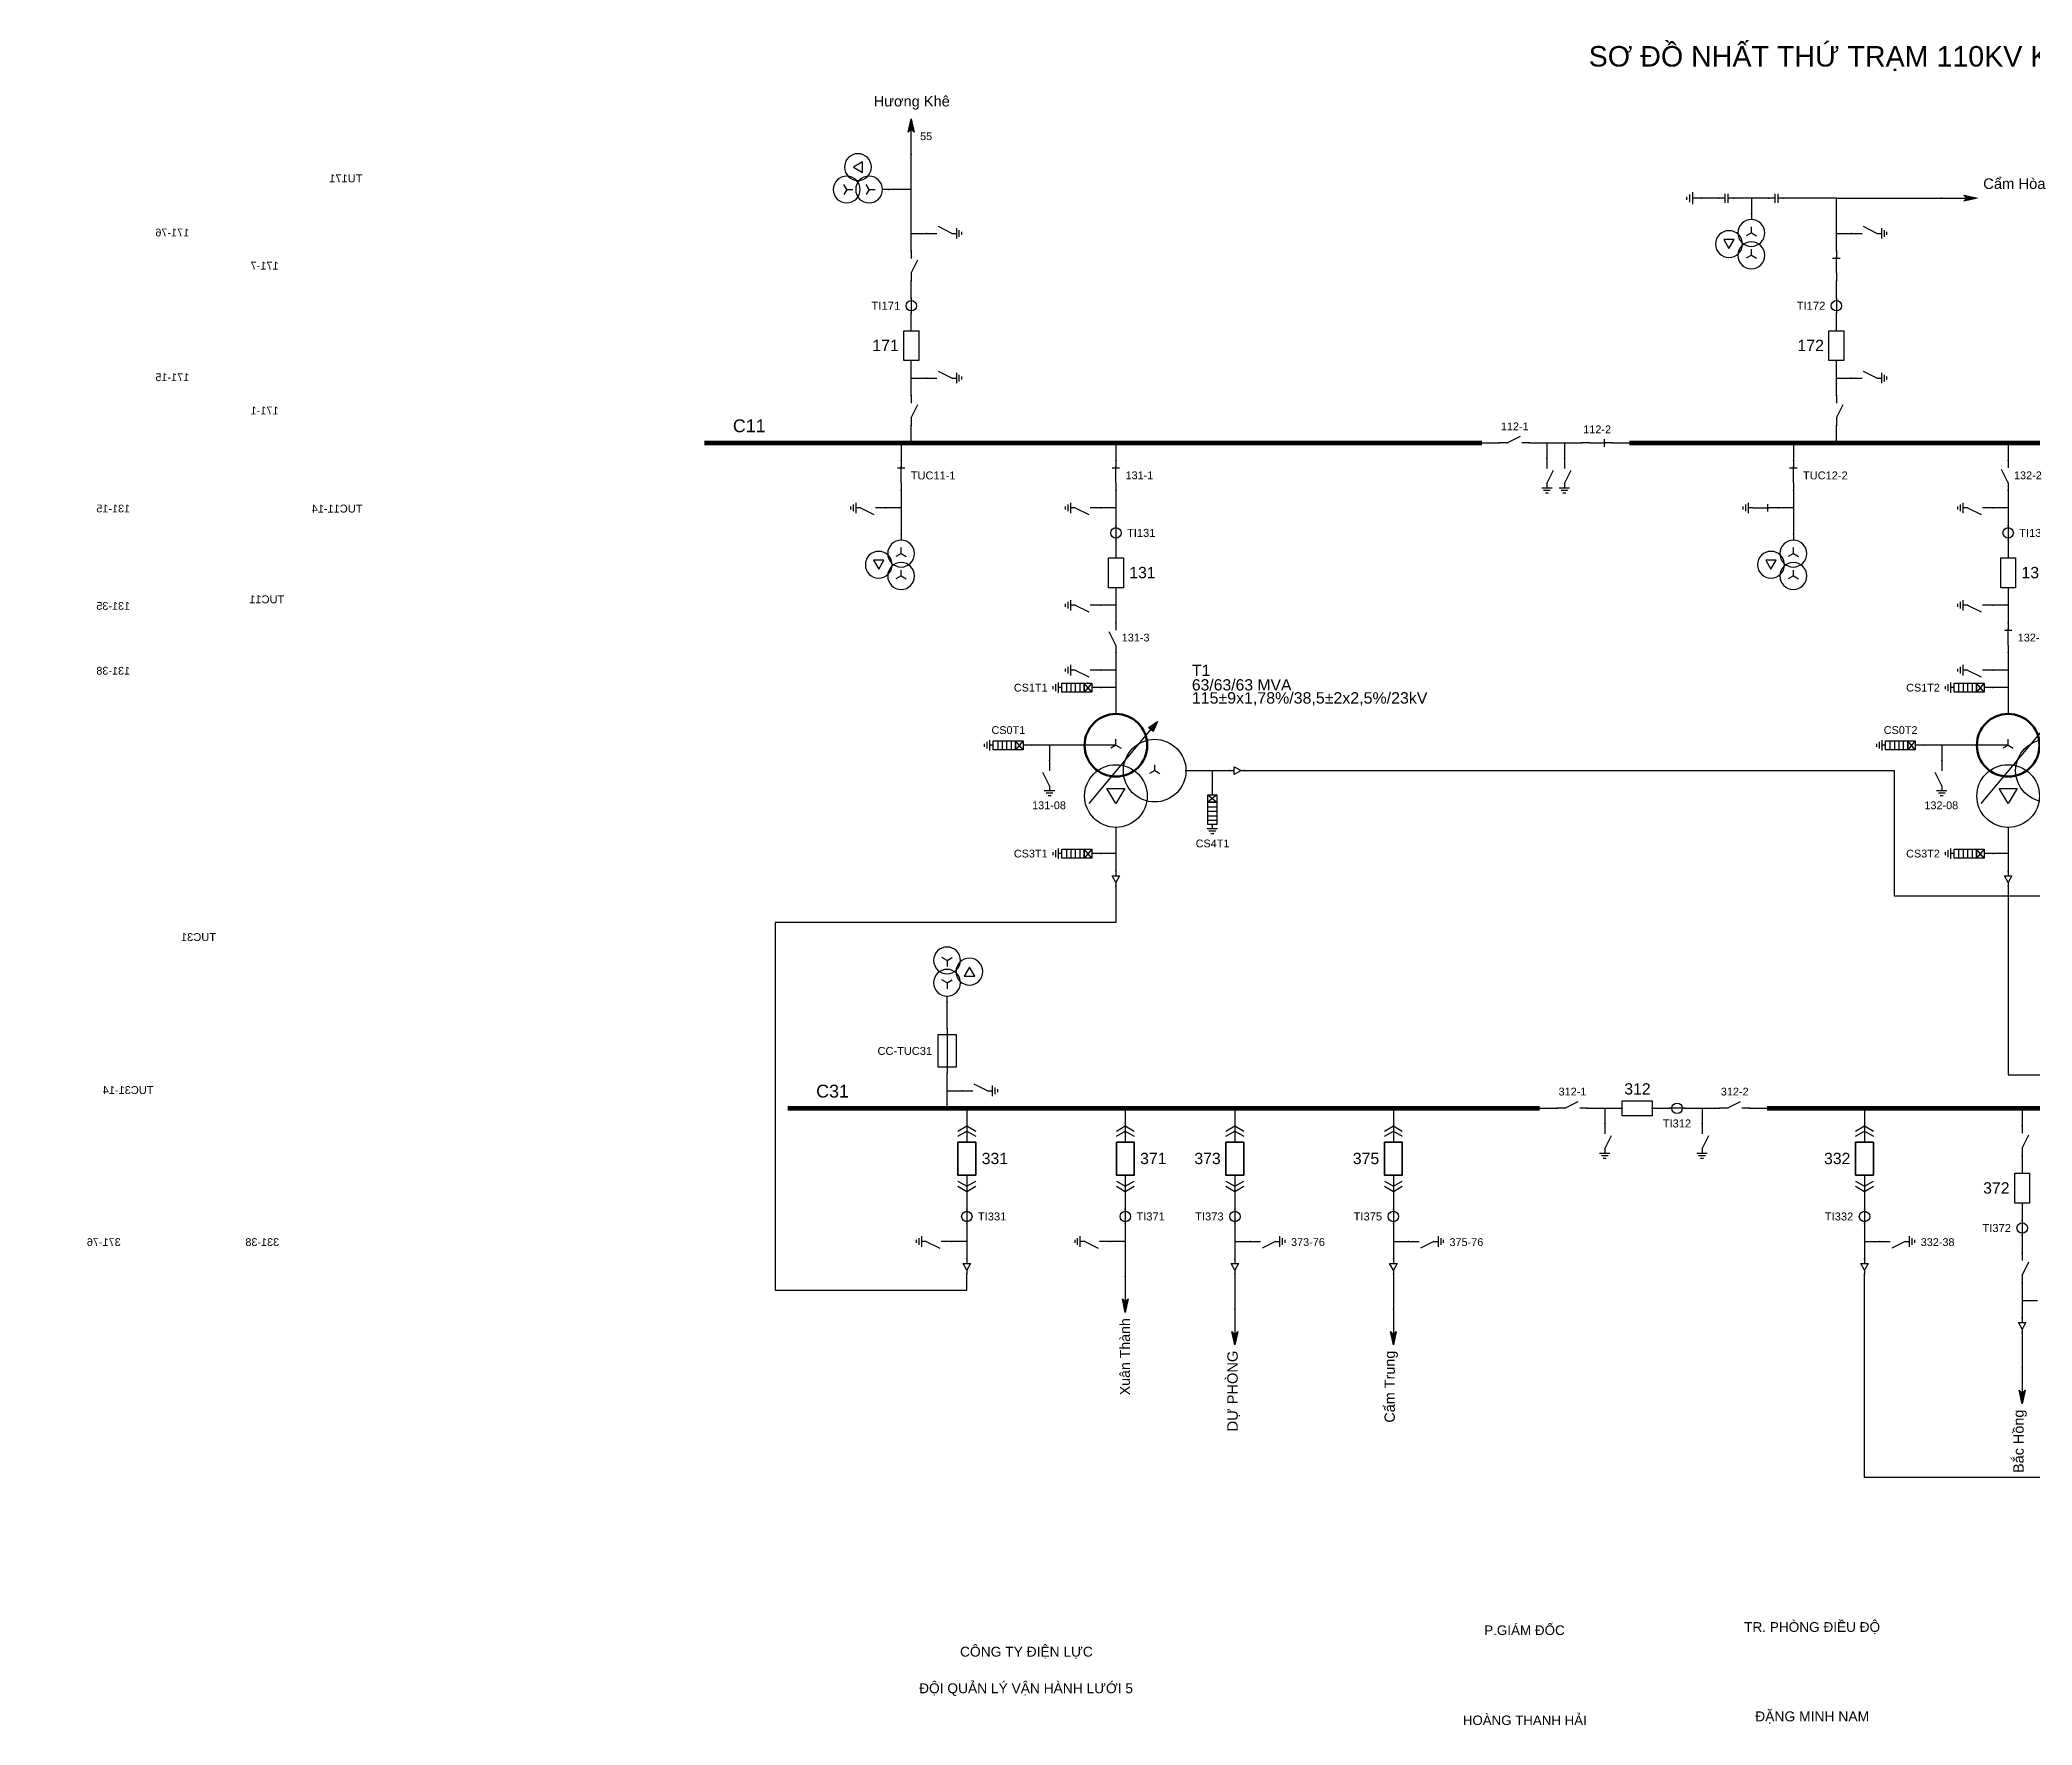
# Model space of a CAD drawing. Header units: millimetres. Extents: x -385 to 411, y 8 to 290.
# Drawn here: x -90.2 to 243.6, y 7.5 to 289.9 of the extents above; entities that cross this region are included whole.
import ezdxf

# ---------------------------------------------------------------- set-up
doc = ezdxf.new("R2010")
doc.units = ezdxf.units.MM
for name, color, linetype, lineweight in [('BUSBAR_110KV', 1, 'Continuous', 50), ('BUSBAR_35KV', 30, 'Continuous', 50), ('GROUND', 3, 'Continuous', 25), ('HV_110KV', 1, 'Continuous', 25), ('MV_22KV', 5, 'Continuous', 25), ('MV_35KV', 30, 'Continuous', 25)]:
    doc.layers.add(name, color=color, linetype=linetype, lineweight=lineweight)
doc.layers.add('SYM_PORTS', color=8, linetype='Continuous', plot=False)
doc.layers.add('TEXT', color=7, linetype='Continuous')
doc.styles.add('SLD_TEXT', font='arial.ttf')

# ---------------------------------------------------------------- blocks, each defined once
blk = doc.blocks.new('SYM_DISCONNECTOR_OPEN')
at = {"lineweight": 25}
for points in [[(0, -1.25), (-1.125, 1)], [(0, 2.5), (0, 1.25)], [(0, -1.25), (0, -2.5)]]:
    blk.add_lwpolyline(points, dxfattribs=at)
at = {"layer": 'SYM_PORTS'}
for p in [(0, 2.5), (0, -2.5)]:
    blk.add_point(p, dxfattribs=at)
blk.add_attdef('DEVICE_CODE', (1, -0.5), '', height=2)
blk = doc.blocks.new('SYM_EARTHING_SWITCH_OPEN')
at = {"lineweight": 25}
for points in [[(0, -1.25), (-1.125, 1)], [(0, 3), (0, 1.25)], [(-0.875, -2), (0.875, -2)], [(-0.5625, -2.4375), (0.5625, -2.4375)], [(-0.25, -2.875), (0.25, -2.875)], [(0, -1.25), (0, -2)]]:
    blk.add_lwpolyline(points, dxfattribs=at)
at = {"layer": 'SYM_PORTS'}
blk.add_point((0, 3), dxfattribs=at)
blk.add_attdef('DEVICE_CODE', (1.875, 0), '', height=2)
blk = doc.blocks.new('SYM_CIRCUIT_BREAKER')
at = {"lineweight": 25}
blk.add_lwpolyline([(-1.25, 2.5), (1.25, 2.5), (1.25, -2.5), (-1.25, -2.5)], close=True, dxfattribs=at)
at = {"layer": 'SYM_PORTS'}
for p in [(0, 2.5), (0, -2.5)]:
    blk.add_point(p, dxfattribs=at)
blk.add_attdef('DEVICE_CODE', (2.25, -0.5), '', height=2)
at = {"flags": 1}
blk.add_attdef('RATING', (2.25, -3.5), '', height=2, dxfattribs=at)
blk = doc.blocks.new('SYM_CURRENT_TRANSFORMER')
at = {"lineweight": 25}
blk.add_lwpolyline([(0, 1.25), (0, -1.25)], dxfattribs=at)
blk.add_circle((0, 0), 0.875, dxfattribs=at)
at = {"layer": 'SYM_PORTS'}
for p in [(0, 1.25), (0, -1.25)]:
    blk.add_point(p, dxfattribs=at)
blk.add_attdef('DEVICE_CODE', (1.875, -1.75), '', height=2)
at = {"flags": 1}
blk.add_attdef('RATIO', (1.875, -4.75), '', height=2, dxfattribs=at)
blk = doc.blocks.new('SYM_VOLTAGE_TRANSFORMER')
at = {"lineweight": 25}
for points in [[(0, 4.625), (0, 3.625)], [(0, 1.375), (-0.8625, 0.875)], [(0, 1.375), (0, 2.375)], [(0, 1.375), (0.8625, 0.875)], [(0, -2.375), (-0.8625, -2.875)], [(0, -2.375), (0, -1.375)], [(0, -2.375), (0.8625, -2.875)]]:
    blk.add_lwpolyline(points, dxfattribs=at)
blk.add_lwpolyline([(2.875, 0.25), (4.625, 0.25), (3.75, -1.25)], close=True, dxfattribs=at)
for centre in [(0, 1.375), (3.75, -0.5), (0, -2.375)]:
    blk.add_circle(centre, 2.25, dxfattribs=at)
at = {"layer": 'SYM_PORTS'}
blk.add_point((0, 4.625), dxfattribs=at)
blk.add_attdef('DEVICE_CODE', (7, 1.625), '', height=2)
at = {"flags": 1}
blk.add_attdef('RATIO', (7, -1.375), '', height=2, dxfattribs=at)
blk = doc.blocks.new('SYM_LINE_FEEDER_ARROW')
blk.add_hatch(color=7).paths.add_polyline_path([(0, -3), (-0.5, -0.75), (0, -1.25), (0.5, -0.75)])
at = {"lineweight": 25}
blk.add_lwpolyline([(0, 3), (0, -1.25)], dxfattribs=at)
blk.add_lwpolyline([(0, -3), (-0.5, -0.75), (0, -1.25), (0.5, -0.75)], close=True, dxfattribs=at)
at = {"layer": 'SYM_PORTS'}
blk.add_point((0, 3), dxfattribs=at)
blk.add_attdef('LINE_NAME', (1.5, 0), '', height=2)
blk = doc.blocks.new('SYM_DISCONNECTOR_CLOSED')
at = {"lineweight": 25}
for points in [[(-0.625, 1.25), (0.625, 1.25)], [(0, 2.5), (0, 1.25)], [(0, -1.25), (0, 1.5)], [(0, -1.25), (0, -2.5)]]:
    blk.add_lwpolyline(points, dxfattribs=at)
at = {"layer": 'SYM_PORTS'}
for p in [(0, 2.5), (0, -2.5)]:
    blk.add_point(p, dxfattribs=at)
blk.add_attdef('DEVICE_CODE', (1.625, -0.5), '', height=2)
blk = doc.blocks.new('SYM_SURGE_ARRESTER')
at = {"lineweight": 25}
for points in [[(0, 4), (0, 2.5)], [(-0.75, 2.5), (0.75, 1.25)], [(0.75, 2.5), (-0.75, 1.25)], [(-0.75, 0.5), (0.75, 0.5)], [(-0.875, -3.125), (0.875, -3.125)], [(-0.75, -0.25), (0.75, -0.25)], [(-0.75, -1), (0.75, -1)], [(-0.75, -1.75), (0.75, -1.75)], [(0, -2.5), (0, -3.125)], [(-0.5625, -3.5625), (0.5625, -3.5625)], [(-0.25, -4), (0.25, -4)]]:
    blk.add_lwpolyline(points, dxfattribs=at)
for points in [[(-0.75, 2.5), (0.75, 2.5), (0.75, 1.25), (-0.75, 1.25)], [(-0.75, 1.25), (0.75, 1.25), (0.75, -2.5), (-0.75, -2.5)]]:
    blk.add_lwpolyline(points, close=True, dxfattribs=at)
at = {"layer": 'SYM_PORTS'}
blk.add_point((0, 4), dxfattribs=at)
blk.add_attdef('DEVICE_CODE', (1.875, 1), '', height=2)
blk = doc.blocks.new('SYM_TRANSFORMER_3W')
blk.add_hatch(color=7).paths.add_polyline_path([(3.75, 8.25), (3.0125, 6.575), (2.2375, 7.225)])
at = {"lineweight": 25}
for points in [[(-7.75, -5.5), (3.0125, 7.35)], [(-3.25, 4.25), (-8.5, 4.25)], [(-3.25, 4.25), (-4.1125, 3.75)], [(-3.25, 4.25), (-3.25, 5.25)], [(-3.25, 4.25), (-2.3875, 3.75)], [(3.25, 0), (2.3875, -0.5)], [(3.25, 0), (3.25, 1)], [(3.25, 0), (4.1125, -0.5)]]:
    blk.add_lwpolyline(points, dxfattribs=at)
for points in [[(3.75, 8.25), (3.0125, 6.575), (2.2375, 7.225)], [(-4.75, -3), (-1.75, -3), (-3.25, -5.5)]]:
    blk.add_lwpolyline(points, close=True, dxfattribs=at)
at = {"lineweight": 50}
blk.add_circle((-3.25, 4.25), 5.25, dxfattribs=at)
at = {"lineweight": 25}
for centre in [(3.25, 0), (-3.25, -4.25)]:
    blk.add_circle(centre, 5.25, dxfattribs=at)
at = {"layer": 'SYM_PORTS'}
for p in [(-3.25, 9.5), (-8.5, 4.25), (8.5, 0), (-3.25, -9.5)]:
    blk.add_point(p, dxfattribs=at)
blk.add_attdef('DEVICE_CODE', (9.5, 6.5), '', height=2)
at = {"flags": 1}
for tag, p in [('POWER', (9.5, 3.5)), ('VOLTAGE_RATIO', (9.5, 0.5))]:
    blk.add_attdef(tag, p, '', height=2, dxfattribs=at)
blk = doc.blocks.new('SYM_CABLE_TERMINATION')
at = {"lineweight": 25}
blk.add_lwpolyline([(-0.625, 0.5), (0.625, 0.5), (0, -0.625)], close=True, dxfattribs=at)
for points in [[(0, 1.25), (0, 0.5)], [(0, -0.625), (0, -1.25)]]:
    blk.add_lwpolyline(points, dxfattribs=at)
at = {"layer": 'SYM_PORTS'}
for p in [(0, 1.25), (0, -1.25)]:
    blk.add_point(p, dxfattribs=at)
blk = doc.blocks.new('SYM_COUPLING_CAPACITOR')
at = {"lineweight": 25}
for points in [[(-0.75, 0.25), (0.75, 0.25)], [(0, 1.25), (0, 0.25)], [(-0.75, -0.25), (0.75, -0.25)], [(0, -0.25), (0, -1.25)]]:
    blk.add_lwpolyline(points, dxfattribs=at)
at = {"layer": 'SYM_PORTS'}
for p in [(0, 1.25), (0, -1.25)]:
    blk.add_point(p, dxfattribs=at)
blk.add_attdef('DEVICE_CODE', (1.75, -1.75), '', height=2)
blk = doc.blocks.new('SYM_GROUND_SYMBOL')
at = {"lineweight": 25}
for points in [[(0, 1.25), (0, -0.25)], [(-1, -0.25), (1, -0.25)], [(-0.625, -0.75), (0.625, -0.75)], [(-0.25, -1.25), (0.25, -1.25)]]:
    blk.add_lwpolyline(points, dxfattribs=at)
at = {"layer": 'SYM_PORTS'}
blk.add_point((0, 1.25), dxfattribs=at)
blk = doc.blocks.new('SYM_EARTHING_SWITCH_CLOSED')
at = {"lineweight": 25}
for points in [[(-0.625, 1.25), (0.625, 1.25)], [(0, 3), (0, 1.25)], [(0, -1.25), (0, 1.5)], [(-0.875, -2), (0.875, -2)], [(-0.5625, -2.4375), (0.5625, -2.4375)], [(-0.25, -2.875), (0.25, -2.875)], [(0, -1.25), (0, -2)]]:
    blk.add_lwpolyline(points, dxfattribs=at)
at = {"layer": 'SYM_PORTS'}
blk.add_point((0, 3), dxfattribs=at)
blk.add_attdef('DEVICE_CODE', (1.875, 0), '', height=2)
blk = doc.blocks.new('SYM_DRAWOUT_BREAKER')
at = {"lineweight": 25}
for points in [[(-1.5, 4.625), (0, 5.5), (1.5, 4.625)], [(-1.5, 3.75), (0, 4.625), (1.5, 3.75)], [(0, 5.5), (0, 2.75)], [(0, -2.75), (0, -5.5)], [(-1.5, -3.75), (0, -4.625), (1.5, -3.75)], [(-1.5, -4.625), (0, -5.5), (1.5, -4.625)]]:
    blk.add_lwpolyline(points, dxfattribs=at)
at = {"lineweight": 35}
blk.add_lwpolyline([(-1.5, 2.75), (1.5, 2.75), (1.5, -2.75), (-1.5, -2.75)], close=True, dxfattribs=at)
at = {"layer": 'SYM_PORTS'}
for p in [(0, 5.5), (0, -5.5)]:
    blk.add_point(p, dxfattribs=at)
blk.add_attdef('DEVICE_CODE', (2.5, 2.5), '', height=2)
at = {"flags": 1}
blk.add_attdef('RATING', (2.5, -0.5), '', height=2, dxfattribs=at)
blk = doc.blocks.new('SYM_FUSE_DISCONNECTOR')
at = {"lineweight": 25}
blk.add_lwpolyline([(0, 3.75), (0, -3.75)], dxfattribs=at)
blk.add_lwpolyline([(-1.5, 2.75), (1.5, 2.75), (1.5, -2.75), (-1.5, -2.75)], close=True, dxfattribs=at)
at = {"layer": 'SYM_PORTS'}
for p in [(0, 3.75), (0, -3.75)]:
    blk.add_point(p, dxfattribs=at)
blk.add_attdef('DEVICE_CODE', (2.5, 0.75), '', height=2)
at = {"flags": 1}
blk.add_attdef('RATING', (2.5, -2.25), '', height=2, dxfattribs=at)

msp = doc.modelspace()

# ---------------------------------------------------------------- linework, layer by layer
at = {"layer": 'BUSBAR_110KV', "const_width": 0.766}
for points in [[(21.12, 222.38), (151.45, 222.38)], [(176.14, 222.38), (311.27, 222.38)]]:
    msp.add_lwpolyline(points, dxfattribs=at)
at = {"layer": 'BUSBAR_35KV', "const_width": 0.766}
for points in [[(35.07, 110.88), (161.13, 110.88)], [(199.2, 110.88), (303.36, 110.88)]]:
    msp.add_lwpolyline(points, dxfattribs=at)
at = {"layer": 'GROUND'}
msp.add_lwpolyline([(191.15, 263.39), (188.21, 263.39)], dxfattribs=at)
at = {"layer": 'HV_110KV'}
for points in [[(55.8, 264.86), (55.8, 270.73)], [(55.8, 264.86), (51.98, 264.86)], [(55.8, 257.51), (55.8, 264.86)], [(196.59, 263.39), (193.65, 263.39)], [(199.52, 263.39), (196.59, 263.39)], [(196.59, 263.39), (196.59, 260.84)], [(210.84, 263.39), (202.02, 263.39)], [(210.84, 257.51), (210.84, 263.39)], [(210.84, 263.39), (228.47, 263.39)], [(55.8, 254.57), (55.8, 257.51)], [(55.8, 257.51), (58.35, 257.51)], [(210.84, 254.57), (210.84, 257.51)], [(210.84, 257.51), (213.39, 257.51)], [(55.8, 246.63), (55.8, 249.57)], [(210.84, 246.63), (210.84, 249.57)], [(55.8, 241.2), (55.8, 244.13)], [(210.84, 241.2), (210.84, 244.13)], [(55.8, 233.26), (55.8, 236.2)], [(210.84, 233.26), (210.84, 236.2)], [(55.8, 230.32), (55.8, 233.26)], [(55.8, 233.26), (58.35, 233.26)], [(210.84, 230.32), (210.84, 233.26)], [(210.84, 233.26), (213.39, 233.26)], [(55.8, 222.38), (55.8, 225.32)], [(210.84, 222.38), (210.84, 225.32)], [(54.1, 222.38), (54.1, 219.44)], [(90.09, 222.38), (90.09, 219.44)], [(151.45, 222.38), (154.39, 222.38)], [(159.39, 222.38), (162.33, 222.38)], [(162.33, 222.38), (162.33, 219.83)], [(162.33, 222.38), (165.26, 222.38)], [(165.26, 222.38), (165.26, 219.83)], [(165.26, 222.38), (168.2, 222.38)], [(173.2, 222.38), (176.14, 222.38)], [(203.63, 222.38), (203.63, 219.44)], [(239.63, 222.38), (239.63, 219.44)], [(54.1, 214.44), (54.1, 211.5)], [(90.09, 214.44), (90.09, 211.5)], [(203.63, 214.44), (203.63, 211.5)], [(239.63, 214.44), (239.63, 211.5)], [(54.1, 211.5), (51.55, 211.5)], [(54.1, 211.5), (54.1, 207.1)], [(90.09, 211.5), (87.54, 211.5)], [(90.09, 211.5), (90.09, 208.57)], [(203.63, 211.5), (201.09, 211.5)], [(203.63, 211.5), (203.63, 207.1)], [(239.63, 211.5), (237.08, 211.5)], [(239.63, 211.5), (239.63, 208.57)], [(90.09, 206.07), (90.09, 203.13)], [(239.63, 206.07), (239.63, 203.13)], [(90.09, 198.13), (90.09, 195.19)], [(239.63, 198.13), (239.63, 195.19)], [(90.09, 195.19), (87.54, 195.19)], [(90.09, 195.19), (90.09, 192.25)], [(239.63, 195.19), (237.08, 195.19)], [(239.63, 195.19), (239.63, 192.25)], [(90.09, 187.25), (90.09, 184.31)], [(239.63, 187.25), (239.63, 184.31)], [(90.09, 184.31), (87.54, 184.31)], [(90.09, 184.31), (90.09, 181.38)], [(239.63, 184.31), (237.08, 184.31)], [(239.63, 184.31), (239.63, 181.38)], [(90.09, 181.38), (87.54, 181.38)], [(90.09, 181.38), (90.09, 176.97)], [(239.63, 181.38), (237.08, 181.38)], [(239.63, 181.38), (239.63, 176.97)], [(78.97, 171.72), (76.03, 171.72)], [(84.84, 171.72), (78.97, 171.72)], [(78.97, 171.72), (78.97, 169.17)], [(228.5, 171.72), (225.56, 171.72)], [(234.38, 171.72), (228.5, 171.72)], [(228.5, 171.72), (228.5, 169.17)]]:
    msp.add_lwpolyline(points, dxfattribs=at)
at = {"layer": 'MV_22KV'}
for points in [[(111.69, 167.47), (114.39, 167.47), (220.5, 167.47), (220.5, 146.51), (313.5, 146.51), (313.5, 263.38), (318.97, 263.38), (321.67, 263.38)], [(101.84, 167.47), (106.25, 167.47)], [(106.25, 167.47), (106.25, 164.92)], [(106.25, 167.47), (109.19, 167.47)]]:
    msp.add_lwpolyline(points, dxfattribs=at)
at = {"layer": 'MV_35KV'}
for points in [[(90.09, 157.97), (90.09, 153.56)], [(239.63, 157.97), (239.63, 153.56)], [(90.09, 153.56), (87.54, 153.56)], [(90.09, 153.56), (90.09, 150.62)], [(239.63, 153.56), (237.08, 153.56)], [(239.63, 153.56), (239.63, 150.62)], [(90.09, 148.12), (90.09, 145.42), (90.09, 142.01), (33, 142.01), (33, 80.43), (65.11, 80.43), (65.11, 83.13)], [(239.63, 148.12), (239.63, 145.42), (239.63, 116.51), (306, 116.51), (306, 49.01), (215.56, 49.01), (215.56, 80.43), (215.56, 83.13)], [(61.8, 124.26), (61.8, 128.66)], [(61.8, 113.82), (61.8, 116.76)], [(61.8, 110.88), (61.8, 113.82)], [(61.8, 113.82), (64.35, 113.82)], [(65.11, 110.88), (65.11, 107.94)], [(91.67, 110.88), (91.67, 107.94)], [(110.04, 110.88), (110.04, 107.94)], [(136.59, 110.88), (136.59, 107.94)], [(161.13, 110.88), (164.07, 110.88)], [(169.07, 110.88), (172.01, 110.88)], [(172.01, 110.88), (172.01, 108.33)], [(172.01, 110.88), (174.95, 110.88)], [(179.95, 110.88), (182.89, 110.88)], [(185.39, 110.88), (188.32, 110.88)], [(188.32, 110.88), (188.32, 108.33)], [(188.32, 110.88), (191.26, 110.88)], [(196.26, 110.88), (199.2, 110.88)], [(215.56, 110.88), (215.56, 107.94)], [(241.98, 110.88), (241.98, 107.94)], [(241.98, 102.94), (241.98, 100)], [(65.11, 96.94), (65.11, 94)], [(91.67, 96.94), (91.67, 94)], [(110.04, 96.94), (110.04, 94)], [(136.59, 96.94), (136.59, 94)], [(215.56, 96.94), (215.56, 94)], [(241.98, 95), (241.98, 92.07)], [(65.11, 91.5), (65.11, 88.57)], [(91.67, 91.5), (91.67, 88.57)], [(110.04, 91.5), (110.04, 88.57)], [(136.59, 91.5), (136.59, 88.57)], [(215.56, 91.5), (215.56, 88.57)], [(65.11, 88.57), (62.57, 88.57)], [(65.11, 88.57), (65.11, 85.63)], [(91.67, 88.57), (89.12, 88.57)], [(91.67, 88.57), (91.67, 82.69)], [(110.04, 88.57), (112.58, 88.57)], [(110.04, 88.57), (110.04, 85.63)], [(136.59, 88.57), (139.14, 88.57)], [(136.59, 88.57), (136.59, 85.63)], [(215.56, 88.57), (218.11, 88.57)], [(215.56, 88.57), (215.56, 85.63)], [(241.98, 89.57), (241.98, 86.63)], [(110.04, 83.13), (110.04, 77.25)], [(136.59, 83.13), (136.59, 77.25)], [(241.98, 81.63), (241.98, 78.69)], [(241.98, 78.69), (244.53, 78.69)], [(241.98, 78.69), (241.98, 75.75)], [(241.98, 73.25), (241.98, 67.38)]]:
    msp.add_lwpolyline(points, dxfattribs=at)

# ---------------------------------------------------------------- block references
at = {"layer": 'GROUND', "rotation": 270}
msp.add_blockref('SYM_GROUND_SYMBOL', (186.96, 263.39), dxfattribs=at)
at = {"layer": 'HV_110KV'}
for name, p, rotation in [('SYM_LINE_FEEDER_ARROW', (55.8, 273.73), 180), ('SYM_COUPLING_CAPACITOR', (192.4, 263.39), 270), ('SYM_COUPLING_CAPACITOR', (200.77, 263.39), 270), ('SYM_LINE_FEEDER_ARROW', (231.47, 263.39), 90)]:
    msp.add_blockref(name, p, dxfattribs=dict(at, rotation=rotation))
ref = msp.add_blockref('SYM_VOLTAGE_TRANSFORMER', (47.36, 264.86), dxfattribs=dict(at, xscale=-1, rotation=270))
ref.add_attrib('DEVICE_CODE', 'TU171', (36.18, 266.07), dxfattribs={"layer": 'TEXT', "extrusion": (0, 0, -1), "height": 1.33, "style": 'SLD_TEXT'})
ref = msp.add_blockref('SYM_VOLTAGE_TRANSFORMER', (196.59, 256.21), dxfattribs=dict(at, xscale=-1))
ref.add_attrib('DEVICE_CODE', 'TU172', (191.93, 249.27), dxfattribs={"layer": 'TEXT', "extrusion": (0, 0, -1), "height": 1.33, "style": 'SLD_TEXT'})
ref = msp.add_blockref('SYM_EARTHING_SWITCH_OPEN', (216.39, 257.51), dxfattribs=dict(at, xscale=-1, rotation=90))
ref.add_attrib('DEVICE_CODE', '172-76', (220.24, 257), dxfattribs={"layer": 'TEXT', "extrusion": (0, 0, -1), "height": 1.305, "style": 'SLD_TEXT'})
ref = msp.add_blockref('SYM_EARTHING_SWITCH_OPEN', (61.35, 257.51), dxfattribs=dict(at, xscale=-1, rotation=90))
ref.add_attrib('DEVICE_CODE', '171-76', (65.21, 257), dxfattribs={"layer": 'TEXT', "extrusion": (0, 0, -1), "height": 1.305, "style": 'SLD_TEXT'})
ref = msp.add_blockref('SYM_DISCONNECTOR_CLOSED', (210.84, 252.07), dxfattribs=dict(at, xscale=-1))
ref.add_attrib('DEVICE_CODE', '172-7', (204.64, 251.43), dxfattribs={"layer": 'TEXT', "extrusion": (0, 0, -1), "height": 1.318, "style": 'SLD_TEXT'})
ref = msp.add_blockref('SYM_DISCONNECTOR_OPEN', (55.8, 252.07), dxfattribs=dict(at, xscale=-1))
ref.add_attrib('DEVICE_CODE', '171-7', (50.23, 251.43), dxfattribs={"layer": 'TEXT', "extrusion": (0, 0, -1), "height": 1.318, "style": 'SLD_TEXT'})
ref = msp.add_blockref('SYM_CURRENT_TRANSFORMER', (55.8, 245.38), dxfattribs=at)
ref.add_attrib('DEVICE_CODE', 'TI171', (49.14, 244.71), dxfattribs={"layer": 'TEXT', "height": 1.348, "style": 'SLD_TEXT'})
ref = msp.add_blockref('SYM_CURRENT_TRANSFORMER', (210.84, 245.38), dxfattribs=at)
ref.add_attrib('DEVICE_CODE', 'TI172', (204.18, 244.71), dxfattribs={"layer": 'TEXT', "height": 1.348, "style": 'SLD_TEXT'})
ref = msp.add_blockref('SYM_CIRCUIT_BREAKER', (55.8, 238.7), dxfattribs=at)
ref.add_attrib('DEVICE_CODE', '171', (49.26, 237.77), dxfattribs={"layer": 'TEXT', "height": 1.913, "style": 'SLD_TEXT'})
ref = msp.add_blockref('SYM_CIRCUIT_BREAKER', (210.84, 238.7), dxfattribs=at)
ref.add_attrib('DEVICE_CODE', '172', (204.3, 237.77), dxfattribs={"layer": 'TEXT', "height": 1.913, "style": 'SLD_TEXT'})
ref = msp.add_blockref('SYM_EARTHING_SWITCH_OPEN', (216.39, 233.26), dxfattribs=dict(at, xscale=-1, rotation=90))
ref.add_attrib('DEVICE_CODE', '172-25', (220.24, 232.75), dxfattribs={"layer": 'TEXT', "extrusion": (0, 0, -1), "height": 1.305, "style": 'SLD_TEXT'})
ref = msp.add_blockref('SYM_EARTHING_SWITCH_OPEN', (61.35, 233.26), dxfattribs=dict(at, xscale=-1, rotation=90))
ref.add_attrib('DEVICE_CODE', '171-15', (65.21, 232.75), dxfattribs={"layer": 'TEXT', "extrusion": (0, 0, -1), "height": 1.305, "style": 'SLD_TEXT'})
ref = msp.add_blockref('SYM_DISCONNECTOR_OPEN', (210.84, 227.82), dxfattribs=dict(at, xscale=-1))
ref.add_attrib('DEVICE_CODE', '172-2', (205.27, 227.17), dxfattribs={"layer": 'TEXT', "extrusion": (0, 0, -1), "height": 1.318, "style": 'SLD_TEXT'})
ref = msp.add_blockref('SYM_DISCONNECTOR_OPEN', (55.8, 227.82), dxfattribs=dict(at, xscale=-1))
ref.add_attrib('DEVICE_CODE', '171-1', (50.23, 227.17), dxfattribs={"layer": 'TEXT', "extrusion": (0, 0, -1), "height": 1.318, "style": 'SLD_TEXT'})
ref = msp.add_blockref('SYM_DISCONNECTOR_OPEN', (156.89, 222.38), dxfattribs=dict(at, rotation=270))
ref.add_attrib('DEVICE_CODE', '112-1', (154.6, 224.51), dxfattribs={"layer": 'TEXT', "height": 1.304, "style": 'SLD_TEXT'})
ref = msp.add_blockref('SYM_DISCONNECTOR_CLOSED', (170.7, 222.38), dxfattribs=dict(at, rotation=270))
ref.add_attrib('DEVICE_CODE', '112-2', (168.41, 224.01), dxfattribs={"layer": 'TEXT', "height": 1.304, "style": 'SLD_TEXT'})
ref = msp.add_blockref('SYM_EARTHING_SWITCH_OPEN', (165.26, 216.83), dxfattribs=dict(at, xscale=-1))
ref.add_attrib('DEVICE_CODE', '112-25', (165.39, 211.67), dxfattribs={"layer": 'TEXT', "extrusion": (0, 0, -1), "height": 1.302, "style": 'SLD_TEXT'})
ref = msp.add_blockref('SYM_EARTHING_SWITCH_OPEN', (162.33, 216.83), dxfattribs=dict(at, xscale=-1))
ref.add_attrib('DEVICE_CODE', '112-15', (159.67, 211.67), dxfattribs={"layer": 'TEXT', "extrusion": (0, 0, -1), "height": 1.302, "style": 'SLD_TEXT'})
ref = msp.add_blockref('SYM_DISCONNECTOR_CLOSED', (54.1, 216.94), dxfattribs=at)
ref.add_attrib('DEVICE_CODE', 'TUC11-1', (55.71, 216.28), dxfattribs={"layer": 'TEXT', "height": 1.324, "style": 'SLD_TEXT'})
ref = msp.add_blockref('SYM_DISCONNECTOR_CLOSED', (90.09, 216.94), dxfattribs=at)
ref.add_attrib('DEVICE_CODE', '131-1', (91.7, 216.31), dxfattribs={"layer": 'TEXT', "height": 1.304, "style": 'SLD_TEXT'})
ref = msp.add_blockref('SYM_DISCONNECTOR_CLOSED', (203.63, 216.94), dxfattribs=at)
ref.add_attrib('DEVICE_CODE', 'TUC12-2', (205.24, 216.28), dxfattribs={"layer": 'TEXT', "height": 1.324, "style": 'SLD_TEXT'})
ref = msp.add_blockref('SYM_DISCONNECTOR_OPEN', (239.63, 216.94), dxfattribs=at)
ref.add_attrib('DEVICE_CODE', '132-2', (240.61, 216.31), dxfattribs={"layer": 'TEXT', "height": 1.304, "style": 'SLD_TEXT'})
ref = msp.add_blockref('SYM_EARTHING_SWITCH_OPEN', (234.08, 211.5), dxfattribs=dict(at, xscale=-1, rotation=270))
ref.add_attrib('DEVICE_CODE', '132-25', (224.65, 210.75), dxfattribs={"layer": 'TEXT', "extrusion": (0, 0, -1), "height": 1.302, "style": 'SLD_TEXT'})
ref = msp.add_blockref('SYM_EARTHING_SWITCH_CLOSED', (198.09, 211.5), dxfattribs=dict(at, xscale=-1, rotation=270))
ref.add_attrib('DEVICE_CODE', 'TUC12-24', (185.71, 210.84), dxfattribs={"layer": 'TEXT', "extrusion": (0, 0, -1), "height": 1.321, "style": 'SLD_TEXT'})
ref = msp.add_blockref('SYM_EARTHING_SWITCH_OPEN', (84.54, 211.5), dxfattribs=dict(at, xscale=-1, rotation=270))
ref.add_attrib('DEVICE_CODE', '131-15', (75.12, 210.75), dxfattribs={"layer": 'TEXT', "extrusion": (0, 0, -1), "height": 1.302, "style": 'SLD_TEXT'})
ref = msp.add_blockref('SYM_EARTHING_SWITCH_OPEN', (48.55, 211.5), dxfattribs=dict(at, xscale=-1, rotation=270))
ref.add_attrib('DEVICE_CODE', 'TUC11-14', (36.18, 210.72), dxfattribs={"layer": 'TEXT', "extrusion": (0, 0, -1), "height": 1.32, "style": 'SLD_TEXT'})
ref = msp.add_blockref('SYM_VOLTAGE_TRANSFORMER', (203.63, 202.47), dxfattribs=dict(at, xscale=-1))
ref.add_attrib('DEVICE_CODE', 'TUC12', (198.81, 195.52), dxfattribs={"layer": 'TEXT', "extrusion": (0, 0, -1), "height": 1.326, "style": 'SLD_TEXT'})
ref = msp.add_blockref('SYM_VOLTAGE_TRANSFORMER', (54.1, 202.47), dxfattribs=dict(at, xscale=-1))
ref.add_attrib('DEVICE_CODE', 'TUC11', (49.28, 195.52), dxfattribs={"layer": 'TEXT', "extrusion": (0, 0, -1), "height": 1.326, "style": 'SLD_TEXT'})
ref = msp.add_blockref('SYM_CURRENT_TRANSFORMER', (90.09, 207.32), dxfattribs=at)
ref.add_attrib('DEVICE_CODE', 'TI131', (91.95, 206.65), dxfattribs={"layer": 'TEXT', "height": 1.334, "style": 'SLD_TEXT'})
ref = msp.add_blockref('SYM_CURRENT_TRANSFORMER', (239.63, 207.32), dxfattribs=at)
ref.add_attrib('DEVICE_CODE', 'TI132', (241.48, 206.65), dxfattribs={"layer": 'TEXT', "height": 1.334, "style": 'SLD_TEXT'})
ref = msp.add_blockref('SYM_CIRCUIT_BREAKER', (90.09, 200.63), dxfattribs=at)
ref.add_attrib('DEVICE_CODE', '131', (92.32, 199.72), dxfattribs={"layer": 'TEXT', "height": 1.896, "style": 'SLD_TEXT'})
ref = msp.add_blockref('SYM_CIRCUIT_BREAKER', (239.63, 200.63), dxfattribs=at)
ref.add_attrib('DEVICE_CODE', '132', (241.86, 199.72), dxfattribs={"layer": 'TEXT', "height": 1.896, "style": 'SLD_TEXT'})
ref = msp.add_blockref('SYM_EARTHING_SWITCH_OPEN', (234.08, 195.19), dxfattribs=dict(at, xscale=-1, rotation=270))
ref.add_attrib('DEVICE_CODE', '132-35', (224.65, 194.43), dxfattribs={"layer": 'TEXT', "extrusion": (0, 0, -1), "height": 1.302, "style": 'SLD_TEXT'})
ref = msp.add_blockref('SYM_EARTHING_SWITCH_OPEN', (84.54, 195.19), dxfattribs=dict(at, xscale=-1, rotation=270))
ref.add_attrib('DEVICE_CODE', '131-35', (75.12, 194.43), dxfattribs={"layer": 'TEXT', "extrusion": (0, 0, -1), "height": 1.302, "style": 'SLD_TEXT'})
ref = msp.add_blockref('SYM_DISCONNECTOR_OPEN', (90.09, 189.75), dxfattribs=at)
ref.add_attrib('DEVICE_CODE', '131-3', (91.07, 189.12), dxfattribs={"layer": 'TEXT', "height": 1.304, "style": 'SLD_TEXT'})
ref = msp.add_blockref('SYM_DISCONNECTOR_CLOSED', (239.63, 189.75), dxfattribs=at)
ref.add_attrib('DEVICE_CODE', '132-3', (241.23, 189.12), dxfattribs={"layer": 'TEXT', "height": 1.304, "style": 'SLD_TEXT'})
ref = msp.add_blockref('SYM_EARTHING_SWITCH_OPEN', (234.08, 184.31), dxfattribs=dict(at, xscale=-1, rotation=270))
ref.add_attrib('DEVICE_CODE', '132-38', (224.65, 183.56), dxfattribs={"layer": 'TEXT', "extrusion": (0, 0, -1), "height": 1.302, "style": 'SLD_TEXT'})
ref = msp.add_blockref('SYM_EARTHING_SWITCH_OPEN', (84.54, 184.31), dxfattribs=dict(at, xscale=-1, rotation=270))
ref.add_attrib('DEVICE_CODE', '131-38', (75.12, 183.56), dxfattribs={"layer": 'TEXT', "extrusion": (0, 0, -1), "height": 1.302, "style": 'SLD_TEXT'})
ref = msp.add_blockref('SYM_TRANSFORMER_3W', (93.34, 167.47), dxfattribs=at)
ref.add_attrib('DEVICE_CODE', 'T1', (102.82, 183.32), dxfattribs={"layer": 'TEXT', "height": 1.913, "style": 'SLD_TEXT'})
ref = msp.add_blockref('SYM_TRANSFORMER_3W', (242.88, 167.47), dxfattribs=at)
ref.add_attrib('DEVICE_CODE', 'T2', (252.36, 183.32), dxfattribs={"layer": 'TEXT', "height": 1.913, "style": 'SLD_TEXT'})
ref = msp.add_blockref('SYM_SURGE_ARRESTER', (83.54, 181.38), dxfattribs=dict(at, rotation=270))
ref.add_attrib('DEVICE_CODE', 'CS1T1', (72.99, 180.73), dxfattribs={"layer": 'TEXT', "height": 1.3, "style": 'SLD_TEXT'})
ref = msp.add_blockref('SYM_SURGE_ARRESTER', (233.08, 181.38), dxfattribs=dict(at, rotation=270))
ref.add_attrib('DEVICE_CODE', 'CS1T2', (222.53, 180.73), dxfattribs={"layer": 'TEXT', "height": 1.3, "style": 'SLD_TEXT'})
ref = msp.add_blockref('SYM_SURGE_ARRESTER', (72.03, 171.72), dxfattribs=dict(at, rotation=270))
ref.add_attrib('DEVICE_CODE', 'CS0T1', (69.24, 173.62), dxfattribs={"layer": 'TEXT', "height": 1.3, "style": 'SLD_TEXT'})
ref = msp.add_blockref('SYM_SURGE_ARRESTER', (221.56, 171.72), dxfattribs=dict(at, rotation=270))
ref.add_attrib('DEVICE_CODE', 'CS0T2', (218.78, 173.62), dxfattribs={"layer": 'TEXT', "height": 1.3, "style": 'SLD_TEXT'})
ref = msp.add_blockref('SYM_EARTHING_SWITCH_OPEN', (78.97, 166.17), dxfattribs=at)
ref.add_attrib('DEVICE_CODE', '131-08', (76.05, 161.01), dxfattribs={"layer": 'TEXT', "height": 1.302, "style": 'SLD_TEXT'})
ref = msp.add_blockref('SYM_EARTHING_SWITCH_OPEN', (228.5, 166.17), dxfattribs=at)
ref.add_attrib('DEVICE_CODE', '132-08', (225.59, 161.01), dxfattribs={"layer": 'TEXT', "height": 1.302, "style": 'SLD_TEXT'})
at = {"layer": 'MV_22KV', "rotation": 90}
msp.add_blockref('SYM_CABLE_TERMINATION', (110.44, 167.47), dxfattribs=at)
at = {"layer": 'MV_22KV'}
ref = msp.add_blockref('SYM_SURGE_ARRESTER', (106.25, 160.92), dxfattribs=at)
ref.add_attrib('DEVICE_CODE', 'CS4T1', (103.46, 154.62), dxfattribs={"layer": 'TEXT', "height": 1.3, "style": 'SLD_TEXT'})
at = {"layer": 'MV_35KV'}
ref = msp.add_blockref('SYM_SURGE_ARRESTER', (83.54, 153.56), dxfattribs=dict(at, rotation=270))
ref.add_attrib('DEVICE_CODE', 'CS3T1', (72.99, 152.92), dxfattribs={"layer": 'TEXT', "height": 1.3, "style": 'SLD_TEXT'})
ref = msp.add_blockref('SYM_SURGE_ARRESTER', (233.08, 153.56), dxfattribs=dict(at, rotation=270))
ref.add_attrib('DEVICE_CODE', 'CS3T2', (222.53, 152.92), dxfattribs={"layer": 'TEXT', "height": 1.3, "style": 'SLD_TEXT'})
for name, p in [('SYM_CABLE_TERMINATION', (90.09, 149.37)), ('SYM_CABLE_TERMINATION', (239.63, 149.37)), ('SYM_CABLE_TERMINATION', (65.11, 84.38)), ('SYM_CABLE_TERMINATION', (110.04, 84.38)), ('SYM_CABLE_TERMINATION', (136.59, 84.38)), ('SYM_CABLE_TERMINATION', (215.56, 84.38)), ('SYM_LINE_FEEDER_ARROW', (91.67, 79.69)), ('SYM_LINE_FEEDER_ARROW', (110.04, 74.25)), ('SYM_LINE_FEEDER_ARROW', (136.59, 74.25)), ('SYM_CABLE_TERMINATION', (241.98, 74.5)), ('SYM_LINE_FEEDER_ARROW', (241.98, 64.38))]:
    msp.add_blockref(name, p, dxfattribs=at)
ref = msp.add_blockref('SYM_VOLTAGE_TRANSFORMER', (61.8, 133.29), dxfattribs=dict(at, xscale=-1, rotation=180))
ref.add_attrib('DEVICE_CODE', 'TUC31', (60.72, 138.91), dxfattribs={"layer": 'TEXT', "extrusion": (0, 0, -1), "height": 1.326, "style": 'SLD_TEXT'})
ref = msp.add_blockref('SYM_FUSE_DISCONNECTOR', (61.8, 120.51), dxfattribs=at)
ref.add_attrib('DEVICE_CODE', 'CC-TUC31', (50.14, 119.84), dxfattribs={"layer": 'TEXT', "height": 1.324, "style": 'SLD_TEXT'})
ref = msp.add_blockref('SYM_EARTHING_SWITCH_OPEN', (67.35, 113.82), dxfattribs=dict(at, xscale=-1, rotation=90))
ref.add_attrib('DEVICE_CODE', 'TUC31-14', (71.2, 113.28), dxfattribs={"layer": 'TEXT', "extrusion": (0, 0, -1), "height": 1.321, "style": 'SLD_TEXT'})
ref = msp.add_blockref('SYM_DISCONNECTOR_OPEN', (166.57, 110.88), dxfattribs=dict(at, rotation=270))
ref.add_attrib('DEVICE_CODE', '312-1', (164.28, 113.03), dxfattribs={"layer": 'TEXT', "height": 1.304, "style": 'SLD_TEXT'})
ref = msp.add_blockref('SYM_CIRCUIT_BREAKER', (177.45, 110.88), dxfattribs=dict(at, rotation=270))
ref.add_attrib('DEVICE_CODE', '312', (175.29, 113.19), dxfattribs={"layer": 'TEXT', "height": 1.896, "style": 'SLD_TEXT'})
ref = msp.add_blockref('SYM_DISCONNECTOR_OPEN', (193.76, 110.88), dxfattribs=dict(at, rotation=270))
ref.add_attrib('DEVICE_CODE', '312-2', (191.47, 113.03), dxfattribs={"layer": 'TEXT', "height": 1.304, "style": 'SLD_TEXT'})
ref = msp.add_blockref('SYM_CURRENT_TRANSFORMER', (184.14, 110.88), dxfattribs=dict(at, rotation=270))
ref.add_attrib('DEVICE_CODE', 'TI312', (181.73, 107.68), dxfattribs={"layer": 'TEXT', "height": 1.334, "style": 'SLD_TEXT'})
ref = msp.add_blockref('SYM_DISCONNECTOR_OPEN', (241.98, 105.44), dxfattribs=dict(at, xscale=-1))
ref.add_attrib('DEVICE_CODE', '372-2', (236.41, 104.81), dxfattribs={"layer": 'TEXT', "extrusion": (0, 0, -1), "height": 1.307, "style": 'SLD_TEXT'})
ref = msp.add_blockref('SYM_EARTHING_SWITCH_OPEN', (188.32, 105.33), dxfattribs=dict(at, xscale=-1))
ref.add_attrib('DEVICE_CODE', '312-25', (185.66, 100.17), dxfattribs={"layer": 'TEXT', "extrusion": (0, 0, -1), "height": 1.302, "style": 'SLD_TEXT'})
ref = msp.add_blockref('SYM_EARTHING_SWITCH_OPEN', (172.01, 105.33), dxfattribs=dict(at, xscale=-1))
ref.add_attrib('DEVICE_CODE', '312-15', (169.35, 100.17), dxfattribs={"layer": 'TEXT', "extrusion": (0, 0, -1), "height": 1.302, "style": 'SLD_TEXT'})
ref = msp.add_blockref('SYM_DRAWOUT_BREAKER', (65.11, 102.44), dxfattribs=at)
ref.add_attrib('DEVICE_CODE', '331', (67.6, 101.53), dxfattribs={"layer": 'TEXT', "height": 1.896, "style": 'SLD_TEXT'})
ref = msp.add_blockref('SYM_DRAWOUT_BREAKER', (91.67, 102.44), dxfattribs=at)
ref.add_attrib('DEVICE_CODE', '371', (94.15, 101.53), dxfattribs={"layer": 'TEXT', "height": 1.896, "style": 'SLD_TEXT'})
ref = msp.add_blockref('SYM_DRAWOUT_BREAKER', (110.04, 102.44), dxfattribs=at)
ref.add_attrib('DEVICE_CODE', '373', (103.24, 101.53), dxfattribs={"layer": 'TEXT', "height": 1.896, "style": 'SLD_TEXT'})
ref = msp.add_blockref('SYM_DRAWOUT_BREAKER', (136.59, 102.44), dxfattribs=at)
ref.add_attrib('DEVICE_CODE', '375', (129.8, 101.53), dxfattribs={"layer": 'TEXT', "height": 1.896, "style": 'SLD_TEXT'})
ref = msp.add_blockref('SYM_DRAWOUT_BREAKER', (215.56, 102.44), dxfattribs=at)
ref.add_attrib('DEVICE_CODE', '332', (208.77, 101.53), dxfattribs={"layer": 'TEXT', "height": 1.896, "style": 'SLD_TEXT'})
ref = msp.add_blockref('SYM_CIRCUIT_BREAKER', (241.98, 97.5), dxfattribs=at)
ref.add_attrib('DEVICE_CODE', '372', (235.44, 96.59), dxfattribs={"layer": 'TEXT', "height": 1.896, "style": 'SLD_TEXT'})
ref = msp.add_blockref('SYM_CURRENT_TRANSFORMER', (65.11, 92.75), dxfattribs=at)
ref.add_attrib('DEVICE_CODE', 'TI331', (66.97, 92.09), dxfattribs={"layer": 'TEXT', "height": 1.334, "style": 'SLD_TEXT'})
ref = msp.add_blockref('SYM_CURRENT_TRANSFORMER', (91.67, 92.75), dxfattribs=at)
ref.add_attrib('DEVICE_CODE', 'TI371', (93.52, 92.09), dxfattribs={"layer": 'TEXT', "height": 1.337, "style": 'SLD_TEXT'})
ref = msp.add_blockref('SYM_CURRENT_TRANSFORMER', (110.04, 92.75), dxfattribs=at)
ref.add_attrib('DEVICE_CODE', 'TI373', (103.37, 92.09), dxfattribs={"layer": 'TEXT', "height": 1.337, "style": 'SLD_TEXT'})
ref = msp.add_blockref('SYM_CURRENT_TRANSFORMER', (136.59, 92.75), dxfattribs=at)
ref.add_attrib('DEVICE_CODE', 'TI375', (129.93, 92.09), dxfattribs={"layer": 'TEXT', "height": 1.337, "style": 'SLD_TEXT'})
ref = msp.add_blockref('SYM_CURRENT_TRANSFORMER', (215.56, 92.75), dxfattribs=at)
ref.add_attrib('DEVICE_CODE', 'TI332', (208.9, 92.09), dxfattribs={"layer": 'TEXT', "height": 1.334, "style": 'SLD_TEXT'})
ref = msp.add_blockref('SYM_CURRENT_TRANSFORMER', (241.98, 90.82), dxfattribs=at)
ref.add_attrib('DEVICE_CODE', 'TI372', (235.32, 90.15), dxfattribs={"layer": 'TEXT', "height": 1.337, "style": 'SLD_TEXT'})
ref = msp.add_blockref('SYM_EARTHING_SWITCH_OPEN', (86.12, 88.57), dxfattribs=dict(at, xscale=-1, rotation=270))
ref.add_attrib('DEVICE_CODE', '371-76', (76.69, 87.81), dxfattribs={"layer": 'TEXT', "extrusion": (0, 0, -1), "height": 1.305, "style": 'SLD_TEXT'})
ref = msp.add_blockref('SYM_EARTHING_SWITCH_OPEN', (59.57, 88.57), dxfattribs=dict(at, xscale=-1, rotation=270))
ref.add_attrib('DEVICE_CODE', '331-38', (50.14, 87.81), dxfattribs={"layer": 'TEXT', "extrusion": (0, 0, -1), "height": 1.302, "style": 'SLD_TEXT'})
ref = msp.add_blockref('SYM_EARTHING_SWITCH_OPEN', (115.58, 88.57), dxfattribs=dict(at, rotation=90))
ref.add_attrib('DEVICE_CODE', '373-76', (119.44, 87.81), dxfattribs={"layer": 'TEXT', "height": 1.305, "style": 'SLD_TEXT'})
ref = msp.add_blockref('SYM_EARTHING_SWITCH_OPEN', (142.14, 88.57), dxfattribs=dict(at, rotation=90))
ref.add_attrib('DEVICE_CODE', '375-76', (145.99, 87.81), dxfattribs={"layer": 'TEXT', "height": 1.305, "style": 'SLD_TEXT'})
ref = msp.add_blockref('SYM_EARTHING_SWITCH_OPEN', (221.11, 88.57), dxfattribs=dict(at, rotation=90))
ref.add_attrib('DEVICE_CODE', '332-38', (224.97, 87.81), dxfattribs={"layer": 'TEXT', "height": 1.302, "style": 'SLD_TEXT'})
ref = msp.add_blockref('SYM_DISCONNECTOR_OPEN', (241.98, 84.13), dxfattribs=dict(at, xscale=-1))
ref.add_attrib('DEVICE_CODE', '372-7', (236.41, 83.49), dxfattribs={"layer": 'TEXT', "extrusion": (0, 0, -1), "height": 1.307, "style": 'SLD_TEXT'})

# ---------------------------------------------------------------- texts
at = {"layer": 'TEXT', "attachment_point": 7, "style": 'SLD_TEXT'}
for s, insert, char_height in [('SƠ ĐỒ NHẤT THỨ TRẠM 110KV KỲ ANH', (169.33, 284.71), 3.4324), ('Hương Khê', (49.49, 278.25), 1.752), ('55', (57.28, 273.12), 1.293), ('Cẩm Hòa', (235.45, 264.93), 1.77), ('C11', (25.9, 224.16), 2.143), ('63/63/63 MVA', (102.82, 180.88), 1.8867), ('115±9x1,78%/38,5±2x2,5%/23kV', (102.82, 178.35), 1.9133), ('C31', (39.86, 112.66), 2.143), ('P.GIÁM ĐỐC', (151.81, 22.59), 1.611), ('TR. PHÒNG ĐIỀU ĐỘ', (195.38, 22.78), 1.6312), ('CÔNG TY ĐIỆN LỰC', (63.97, 18.63), 1.6538), ('ĐỘI QUẢN LÝ VẬN HÀNH LƯỚI 5', (57.11, 12.41), 1.6507), ('ĐẶNG MINH NAM', (197.23, 7.78), 1.6633), ('HOÀNG THANH HẢI', (148.24, 7.51), 1.5925)]:
    msp.add_mtext(s, dxfattribs=dict(at, insert=insert, char_height=char_height))
at = {"layer": 'TEXT', "attachment_point": 7, "rotation": 90, "style": 'SLD_TEXT'}
for s, insert, char_height in [('Xuân Thành', (92.48, 62.8), 1.696), ('Cẩm Trung', (137.36, 58.2), 1.728), ('DỰ PHÒNG', (110.9, 56.73), 1.755), ('Bắc Hồng', (242.75, 49.77), 1.732)]:
    msp.add_mtext(s, dxfattribs=dict(at, insert=insert, char_height=char_height))

doc.saveas('drawing.dxf')
